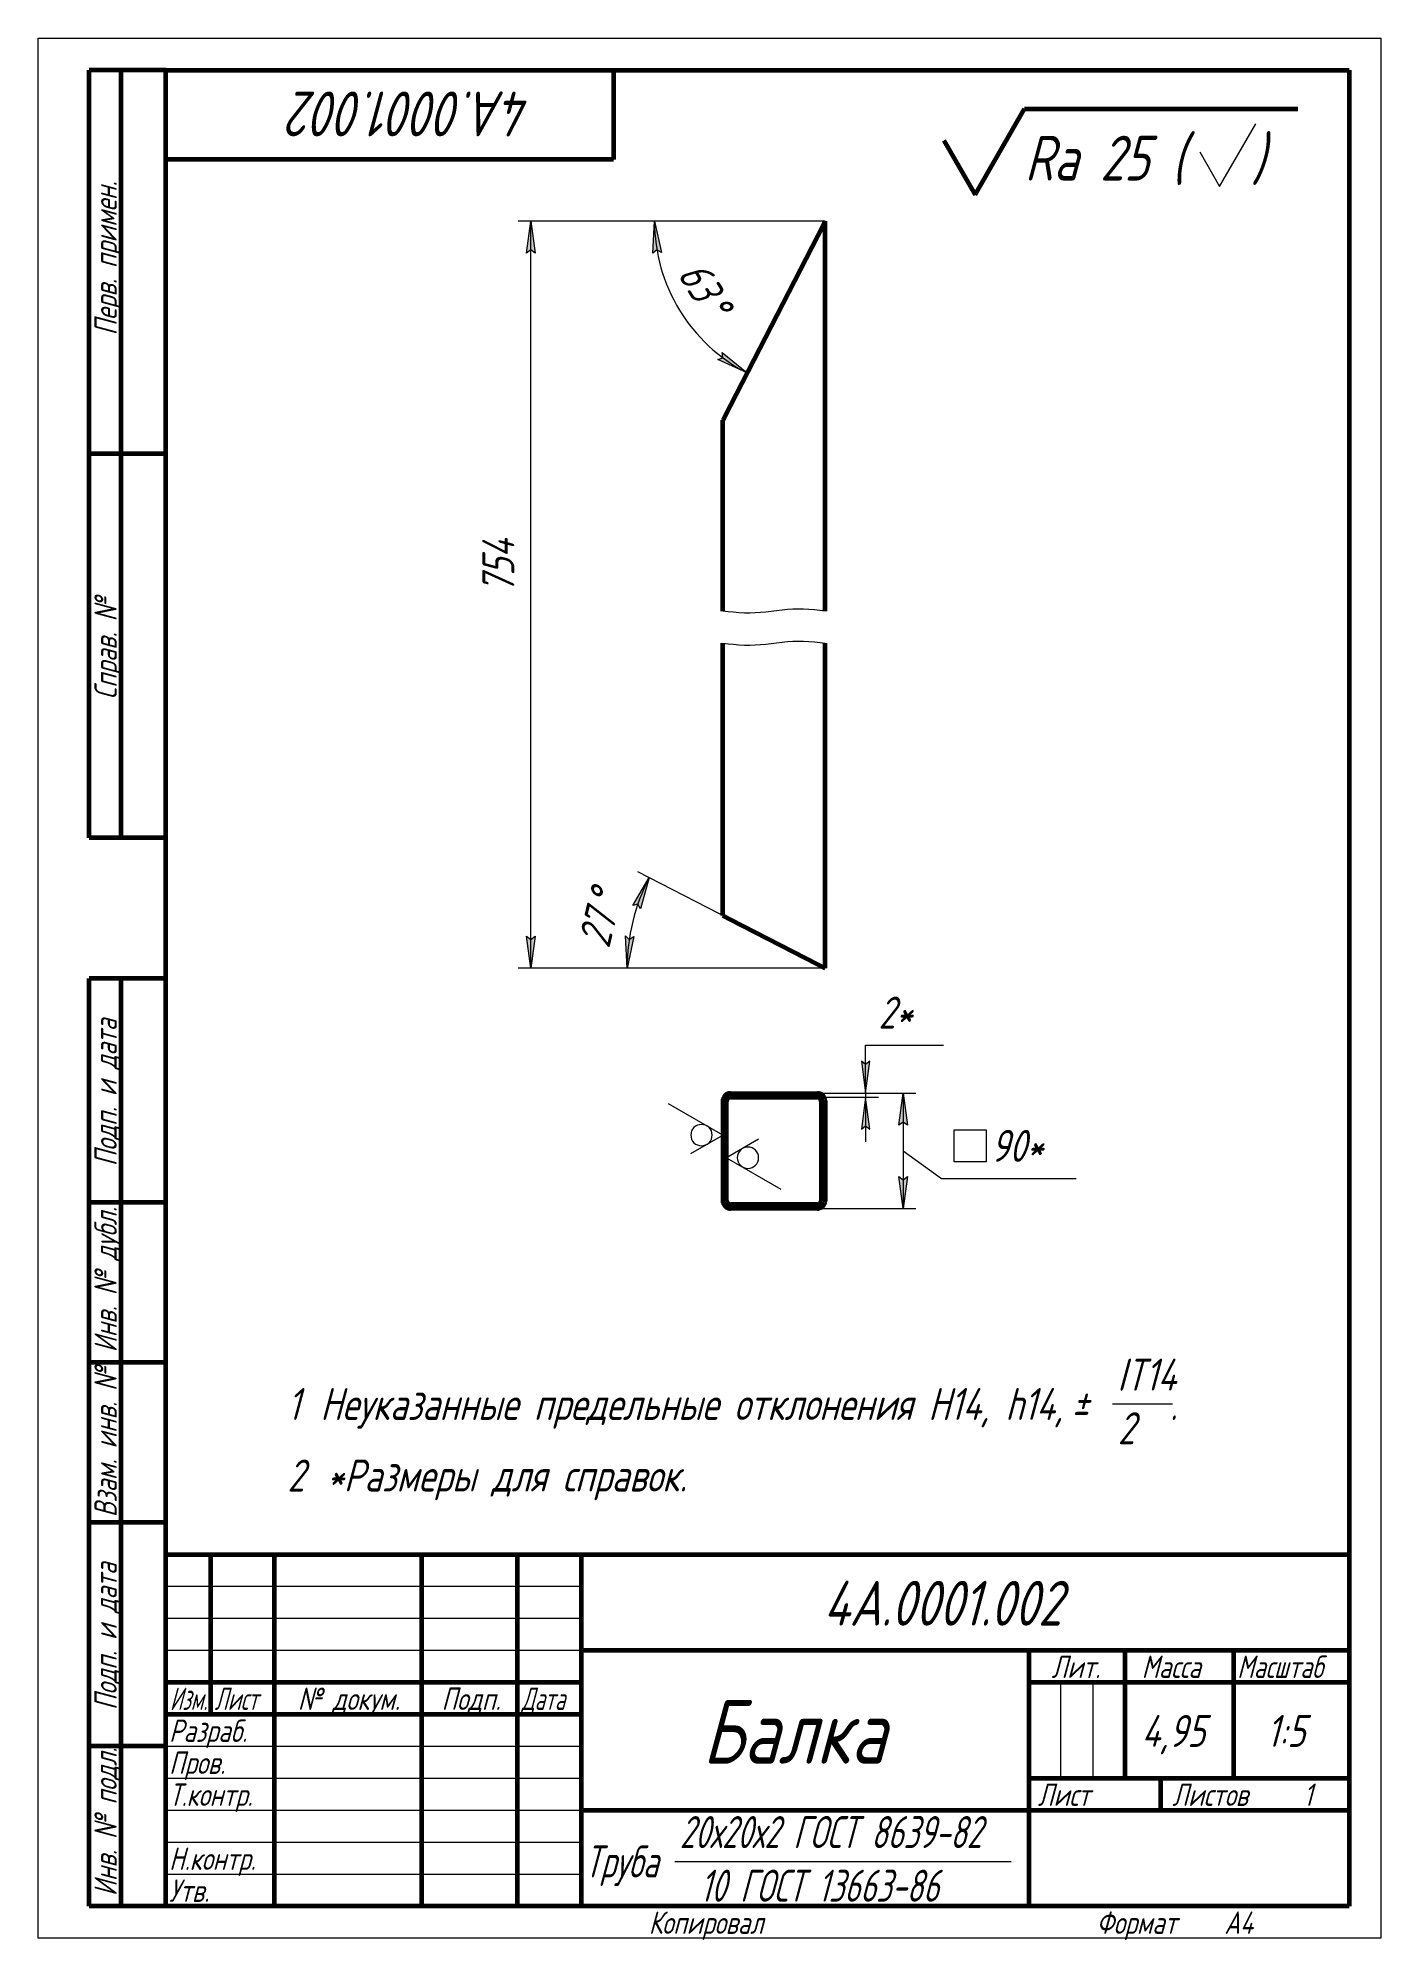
# Model space of a CAD drawing. Header units: millimetres. Extents: x 0 to 210, y 0 to 297.
import ezdxf

# ---------------------------------------------------------------- set-up
doc = ezdxf.new("R2010")
doc.units = ezdxf.units.MM
for name, pattern in [('K5LT_BASIC', [0]), ('K5LT_THIN', [0]), ('K5LT_THIN_INCLUDED_TO_HATCHING', [0])]:
    doc.linetypes.add(name, pattern=pattern)
doc.layers.add('Системный слой', color=7, linetype='Continuous')
doc.layers.add('Системный слой (1)', color=7, linetype='Continuous', true_color=0x6c6c6c)
doc.styles.add('KDIMTEXTSTYLE', font='GOST_AU.SHX', dxfattribs={"width": 0.96, "oblique": 15, "height": 5})
doc.styles.add('KTEXTSTYLE', font='GOST_AU.SHX', dxfattribs={"width": 0.96, "height": 5})
doc.dimstyles.new('KDIMSTYLE (0.20)', dxfattribs={"dimtxt": 5, "dimasz": 1, "dimexe": 2, "dimexo": 0, "dimgap": 1, "dimtad": 1, "dimlfac": 5, "dimtxsty": 'KDIMTEXTSTYLE', "dimsah": 1, "dimcen": 0, "dimdle": 1, "dimadec": 0, "dimazin": 0, "dimtfac": 0.667, "dimtmove": 0, "dimatfit": 3, "dimfxl": 1, "dimtvp": 1, "dimtolj": 1, "dimtzin": 0, "dimarcsym": 0})

# ---------------------------------------------------------------- blocks, each defined once
blk = doc.blocks.new('U0')
at = {"layer": 'Системный слой (1)', "color": 150, "linetype": 'K5LT_BASIC', "lineweight": 60, "true_color": 0x0080ff}
for p, q in [((123.08, 207.43), (123.08, 268.39)), ((123.08, 151.61), (123.08, 202.43))]:
    blk.add_line(p, q, dxfattribs=at)
blk = doc.blocks.new('U1')
at = {"layer": 'Системный слой (1)', "color": 150, "linetype": 'K5LT_BASIC', "lineweight": 60, "true_color": 0x0080ff}
for p, q in [((107.08, 207.43), (107.08, 237.28)), ((107.08, 159.84), (107.08, 202.43))]:
    blk.add_line(p, q, dxfattribs=at)
blk = doc.blocks.new('D0')
at = {"layer": 'Системный слой (1)'}
for points in [[(76.41, 263.39), (77.07, 263.89), (77.73, 263.39), (77.07, 268.39)], [(77.07, 151.61), (77.73, 156.61), (77.07, 156.11), (76.41, 156.61)]]:
    blk.add_hatch(color=7, dxfattribs=at).paths.add_polyline_path(points)
at = {"layer": 'Системный слой (1)', "color": 7, "linetype": 'K5LT_THIN', "lineweight": 18}
for p, q in [((123.08, 268.39), (75.07, 268.39)), ((76.41, 263.39), (77.07, 268.39)), ((77.07, 268.39), (77.73, 263.39)), ((77.07, 263.89), (76.41, 263.39)), ((77.73, 263.39), (77.07, 263.89)), ((77.07, 151.61), (76.41, 156.61)), ((76.41, 156.61), (77.07, 156.11)), ((77.07, 156.11), (77.73, 156.61)), ((77.73, 156.61), (77.07, 151.61)), ((123.08, 151.61), (75.07, 151.61))]:
    blk.add_line(p, q, dxfattribs=at)
blk.add_wipeout([(76.07, 210.21), (68.69, 210.21), (68.69, 220.59), (76.07, 220.59)]).dxf.layer = 'Системный слой (1)'
blk.add_line((77.07, 151.61), (77.07, 268.39), dxfattribs=at)
at = {"layer": 'Системный слой (1)', "color": 7, "insert": (69.48, 210.21), "char_height": 5, "attachment_point": 1, "rotation": 90, "style": 'KTEXTSTYLE'}
blk.add_mtext('\\H5.0;\\W1.000;\\Q15;\\Q15;\\W0.965;754', dxfattribs=at)
blk = doc.blocks.new('KDIMARROW_01')
at = {"layer": 'Системный слой'}
blk.add_hatch(color=0, dxfattribs=at).paths.add_polyline_path([(-5, -0.66), (0, 0), (-5, 0.66), (-4.5, 0)])
at = {"layer": 'Системный слой', "color": 0, "linetype": 'K5LT_THIN', "lineweight": 18}
for p, q in [((-4.5, 0), (-5, 0.66)), ((-5, 0.66), (0, 0)), ((0, 0), (-5, -0.66)), ((-5, -0.66), (-4.5, 0)), ((0, 0), (-1, 0))]:
    blk.add_line(p, q, dxfattribs=at)
blk = doc.blocks.new('D1')
at = {"layer": 'Системный слой (1)', "color": 7, "linetype": 'K5LT_THIN', "lineweight": 18}
blk.add_line((115.69, 151.61), (90.13, 151.61), dxfattribs=at)
blk.add_wipeout([(90.83, 154.2), (83.66, 155.93), (85.95, 165.41), (93.13, 163.67)]).dxf.layer = 'Системный слой (1)'
at = {"layer": 'Системный слой (1)'}
for points in [[(94.21, 160.91), (95.56, 165.77), (92.99, 161.42), (93.8, 161.63)], [(92.13, 151.61), (93.15, 156.55), (92.46, 156.1), (91.84, 156.65)]]:
    blk.add_hatch(color=7, dxfattribs=at).paths.add_polyline_path(points)
at = {"layer": 'Системный слой (1)', "color": 7, "linetype": 'K5LT_THIN', "lineweight": 18}
for p, q in [((108.28, 159.22), (93.78, 166.68)), ((92.99, 161.42), (95.56, 165.77)), ((95.56, 165.77), (94.21, 160.91)), ((93.8, 161.63), (92.99, 161.42)), ((94.21, 160.91), (93.8, 161.63)), ((92.13, 151.61), (91.84, 156.65)), ((91.84, 156.65), (92.46, 156.1)), ((93.15, 156.55), (92.13, 151.61)), ((92.46, 156.1), (93.15, 156.55))]:
    blk.add_line(p, q, dxfattribs=at)
blk.add_arc((123.08, 151.61), 30.95, 152.7839, 180, dxfattribs=at)
at = {"layer": 'Системный слой (1)', "color": 7, "char_height": 5, "attachment_point": 1, "rotation": 76.3919, "style": 'KTEXTSTYLE'}
for s, insert in [('\\H5.0;\\W1.000;\\Q15;\\Q15;\\W0.965;°', (85.93, 161.92)), ('\\H5.0;\\W1.000;\\Q15;\\Q15;\\W0.965;27', (84.43, 155.75))]:
    blk.add_mtext(s, dxfattribs=dict(at, insert=insert))
blk = doc.blocks.new('D2')
at = {"layer": 'Системный слой (1)'}
blk.add_hatch(color=7, dxfattribs=at).paths.add_polyline_path([(106.29, 246.75), (110.87, 244.65), (106.98, 247.86), (107.06, 247.04)])
at = {"layer": 'Системный слой (1)', "color": 7, "linetype": 'K5LT_THIN', "lineweight": 18}
for p, q in [((109.08, 268.39), (94.39, 268.39)), ((96.15, 263.35), (96.39, 268.39)), ((96.77, 263.9), (96.15, 263.35)), ((106.29, 246.75), (107.06, 247.04)), ((110.87, 244.65), (106.29, 246.75)), ((107.06, 247.04), (106.98, 247.86)), ((106.98, 247.86), (110.87, 244.65))]:
    blk.add_line(p, q, dxfattribs=at)
blk.add_wipeout([(98.54, 259.28), (104.84, 263.13), (109.85, 254.91), (103.55, 251.07)]).dxf.layer = 'Системный слой (1)'
at = {"layer": 'Системный слой (1)'}
blk.add_hatch(color=7, dxfattribs=at).paths.add_polyline_path([(96.15, 263.35), (96.77, 263.9), (97.47, 263.46), (96.39, 268.39)])
at = {"layer": 'Системный слой (1)', "color": 7, "linetype": 'K5LT_THIN', "lineweight": 18}
for p, q in [((96.39, 268.39), (97.47, 263.46)), ((97.47, 263.46), (96.77, 263.9))]:
    blk.add_line(p, q, dxfattribs=at)
blk.add_arc((123.08, 268.39), 26.69, 180, 242.7839, dxfattribs=at)
at = {"layer": 'Системный слой (1)', "color": 7, "char_height": 5, "attachment_point": 1, "rotation": 301.3919, "style": 'KTEXTSTYLE'}
for s, insert in [('\\H5.0;\\W1.000;\\Q15;\\Q15;\\W0.965;63', (104.16, 262.71)), ('\\H5.0;\\W1.000;\\Q15;\\Q15;\\W0.965;°', (107.4, 257.41))]:
    blk.add_mtext(s, dxfattribs=dict(at, insert=insert))
blk = doc.blocks.new('U2')
at = {"layer": 'Системный слой (1)', "color": 7, "linetype": 'K5LT_THIN_INCLUDED_TO_HATCHING', "lineweight": 18}
for p, q in [((107.92, 207.33), (107.08, 207.43)), ((108.76, 207.24), (107.92, 207.33)), ((109.61, 207.16), (108.76, 207.24)), ((110.45, 207.12), (109.61, 207.16)), ((111.29, 207.11), (110.45, 207.12)), ((112.13, 207.14), (111.29, 207.11)), ((112.98, 207.2), (112.13, 207.14)), ((113.82, 207.28), (112.98, 207.2)), ((114.66, 207.38), (113.82, 207.28)), ((115.5, 207.49), (114.66, 207.38)), ((116.34, 207.58), (115.5, 207.49)), ((117.19, 207.67), (116.34, 207.58)), ((118.03, 207.73), (117.19, 207.67)), ((118.87, 207.75), (118.03, 207.73)), ((119.71, 207.74), (118.87, 207.75)), ((120.55, 207.7), (119.71, 207.74)), ((121.4, 207.63), (120.55, 207.7)), ((122.24, 207.54), (121.4, 207.63)), ((123.08, 207.43), (122.24, 207.54))]:
    blk.add_line(p, q, dxfattribs=at)
blk = doc.blocks.new('U3')
at = {"layer": 'Системный слой (1)', "color": 7, "linetype": 'K5LT_THIN_INCLUDED_TO_HATCHING', "lineweight": 18}
for p, q in [((107.08, 202.43), (107.92, 202.33)), ((107.92, 202.33), (108.76, 202.24)), ((108.76, 202.24), (109.61, 202.16)), ((109.61, 202.16), (110.45, 202.12)), ((112.13, 202.14), (112.98, 202.2)), ((112.98, 202.2), (113.82, 202.28)), ((113.82, 202.28), (114.66, 202.38)), ((114.66, 202.38), (115.5, 202.49)), ((115.5, 202.49), (116.34, 202.58)), ((116.34, 202.58), (117.19, 202.67)), ((117.19, 202.67), (118.03, 202.73)), ((118.03, 202.73), (118.87, 202.75)), ((118.87, 202.75), (119.71, 202.74)), ((119.71, 202.74), (120.55, 202.7)), ((120.55, 202.7), (121.4, 202.63)), ((121.4, 202.63), (122.24, 202.54)), ((122.24, 202.54), (123.08, 202.43)), ((110.45, 202.12), (111.29, 202.11)), ((111.29, 202.11), (112.13, 202.14))]:
    blk.add_line(p, q, dxfattribs=at)
blk = doc.blocks.new('D3')
at = {"layer": 'Системный слой (1)'}
for points in [[(135.28, 127.56), (135.94, 127.06), (135.28, 132.06), (134.63, 127.06)], [(134.63, 119.06), (135.28, 114.06), (135.94, 119.06), (135.28, 118.56)]]:
    blk.add_hatch(color=7, dxfattribs=at).paths.add_polyline_path(points)
at = {"layer": 'Системный слой (1)', "color": 7, "linetype": 'K5LT_THIN', "lineweight": 18}
for p, q in [((121.88, 132.06), (137.28, 132.06)), ((134.63, 127.06), (135.28, 132.06)), ((135.28, 132.06), (135.94, 127.06)), ((135.28, 132.06), (135.28, 114.06)), ((135.28, 127.56), (134.63, 127.06)), ((135.94, 127.06), (135.28, 127.56)), ((135.28, 123.06), (141.28, 118.76)), ((135.28, 114.06), (134.63, 119.06)), ((134.63, 119.06), (135.28, 118.56)), ((135.28, 118.56), (135.94, 119.06)), ((135.94, 119.06), (135.28, 114.06)), ((121.88, 114.06), (137.28, 114.06))]:
    blk.add_line(p, q, dxfattribs=at)
blk.add_wipeout([(143.28, 119.76), (143.28, 127.14), (159.65, 127.14), (159.65, 119.76)]).dxf.layer = 'Системный слой (1)'
for p, q in [((143.28, 121.35), (143.28, 126.35)), ((143.28, 126.35), (148.28, 126.35)), ((148.28, 126.35), (148.28, 121.35)), ((148.28, 121.35), (143.28, 121.35)), ((141.28, 118.76), (162.34, 118.76))]:
    blk.add_line(p, q, dxfattribs=at)
at = {"layer": 'Системный слой (1)', "color": 7, "insert": (148.99, 126.35), "char_height": 5, "attachment_point": 1, "style": 'KTEXTSTYLE'}
blk.add_mtext('\\H5.0;\\W1.000;\\Q15;\\Q15;\\W0.965;90*', dxfattribs=at)
blk = doc.blocks.new('D4')
at = {"layer": 'Системный слой (1)'}
for points in [[(128.76, 137.06), (129.41, 132.06), (130.07, 137.06), (129.41, 136.56)], [(129.41, 126.96), (130.07, 126.46), (129.41, 131.46), (128.76, 126.46)]]:
    blk.add_hatch(color=7, dxfattribs=at).paths.add_polyline_path(points)
at = {"layer": 'Системный слой (1)', "color": 7, "linetype": 'K5LT_THIN', "lineweight": 18}
for p, q in [((129.41, 136.56), (128.76, 137.06)), ((128.76, 137.06), (129.41, 132.06)), ((129.41, 132.06), (129.41, 139.58)), ((129.41, 132.06), (129.41, 139.06)), ((129.41, 132.06), (130.07, 137.06)), ((130.07, 137.06), (129.41, 136.56)), ((121.88, 132.06), (131.41, 132.06)), ((121.88, 131.46), (131.41, 131.46)), ((129.41, 131.46), (128.76, 126.46)), ((129.41, 132.06), (129.41, 131.46)), ((130.07, 126.46), (129.41, 131.46)), ((129.41, 131.46), (129.41, 124.46)), ((128.76, 126.46), (129.41, 126.96)), ((129.41, 126.96), (130.07, 126.46))]:
    blk.add_line(p, q, dxfattribs=at)
blk.add_wipeout([(131.41, 140.58), (131.41, 147.96), (139.26, 147.96), (139.26, 140.58)]).dxf.layer = 'Системный слой (1)'
blk.add_line((129.41, 139.58), (141.58, 139.58), dxfattribs=at)
at = {"layer": 'Системный слой (1)', "color": 7, "insert": (131.41, 147.17), "char_height": 5, "attachment_point": 1, "style": 'KTEXTSTYLE'}
blk.add_mtext('\\H5.0;\\W1.000;\\Q15;\\Q15;\\W0.965;2*', dxfattribs=at)
blk = doc.blocks.new('U4')
at = {"layer": 'Системный слой (1)', "color": 7, "linetype": 'K5LT_THIN', "lineweight": 18}
for p, q in [((107.08, 125.52), (98.58, 130.43)), ((102.08, 122.64), (107.08, 125.52))]:
    blk.add_line(p, q, dxfattribs=at)
blk.add_arc((103.75, 125.52), 1.67, 270, 269.999994270422, dxfattribs=at)
blk = doc.blocks.new('U5')
at = {"layer": 'Системный слой (1)', "color": 7, "linetype": 'K5LT_THIN', "lineweight": 18}
for p, q in [((112.68, 124.88), (107.68, 121.99)), ((107.68, 121.99), (116.18, 117.08))]:
    blk.add_line(p, q, dxfattribs=at)
blk.add_arc((111.01, 121.99), 1.67, 270, 269.999994270422, dxfattribs=at)
blk = doc.blocks.new('U6')
at = {"color": 7, "linetype": 'K5LT_THIN', "lineweight": 18}
for p, q in [((0, 0), (0, 297)), ((0, 297), (210, 297)), ((210, 297), (210, 0)), ((20, 55), (85, 55)), ((20, 50), (85, 50)), ((20, 45), (85, 45)), ((159.96, 25), (159.96, 40)), ((164.98, 25), (164.98, 40)), ((20, 30), (85, 30)), ((20, 25), (85, 25)), ((20, 20), (85, 20)), ((20, 15), (85, 15)), ((99.58, 12), (152.16, 12)), ((20, 10), (85, 10)), ((210, 0), (0, 0))]:
    blk.add_line(p, q, dxfattribs=at)
at = {"color": 150, "linetype": 'K5LT_BASIC', "lineweight": 60, "true_color": 0x0080ff}
for p, q in [((8, 172), (8, 292)), ((20, 292), (8, 292)), ((13, 172), (13, 292)), ((20, 5), (20, 292)), ((20, 292), (205, 292)), ((90, 292), (90, 278)), ((205, 292), (205, 5)), ((90, 278), (20, 278)), ((20, 232), (8, 232)), ((20, 172), (8, 172)), ((8, 5), (8, 150)), ((20, 150), (8, 150)), ((13, 5), (13, 150)), ((20, 115), (8, 115)), ((20, 90), (8, 90)), ((20, 65), (8, 65)), ((20, 60), (205, 60)), ((20, 5), (20, 60)), ((27, 35), (27, 60)), ((37, 5), (37, 60)), ((60, 5), (60, 60)), ((75, 5), (75, 60)), ((85, 5), (85, 60)), ((85, 45), (205, 45)), ((155, 5), (155, 45)), ((170, 25), (170, 45)), ((187, 25), (187, 45)), ((20, 40), (85, 40)), ((155, 40), (170, 40)), ((170, 40), (205, 40)), ((20, 35), (85, 35)), ((20, 30), (8, 30)), ((155, 25), (205, 25)), ((175.57, 20), (175.57, 25)), ((85, 20), (155, 20)), ((155, 20), (205, 20)), ((20, 5), (8, 5)), ((205, 5), (20, 5))]:
    blk.add_line(p, q, dxfattribs=at)
at = {"color": 7, "attachment_point": 1, "style": 'KTEXTSTYLE'}
for s, insert, char_height, rotation in [('\\H5.0;\\W1.000;\\Q15;\\Q15;\\W0.965;\\H7.00;4А.0001.002', (77.2, 281.64), 7, 180), ('\\H5.0;\\W1.000;\\Q15;\\Q15;\\W0.965;\\H3.50;Перв. примен.', (8.82, 250.52), 3.5, 90), ('\\H5.0;\\W1.000;\\Q15;\\Q15;\\W0.965;\\H3.50;Справ. №', (8.82, 193.63), 3.5, 90), ('\\H5.0;\\W1.000;\\Q15;\\Q15;\\W0.965;\\H3.50;Подп. и дата', (8.82, 120.66), 3.5, 90), ('\\H5.0;\\W1.000;\\Q15;\\Q15;\\W0.965;\\H3.50;Инв. № дубл.', (8.82, 91.57), 3.5, 90), ('\\H5.0;\\W1.000;\\Q15;\\Q15;\\W0.965;\\H3.50;Взам. инв. №', (8.82, 65.8), 3.5, 90), ('\\H5.0;\\W1.000;\\Q15;\\Q15;\\W0.965;\\H3.50;Подп. и дата', (8.82, 35.66), 3.5, 90), ('\\H5.0;\\W1.000;\\Q15;\\Q15;\\W0.965;\\H3.50;Инв. № подл.', (8.82, 6.57), 3.5, 90)]:
    blk.add_mtext(s, dxfattribs=dict(at, insert=insert, char_height=char_height, rotation=rotation))
for s, insert, char_height in [('\\H5.0;\\W1.000;\\Q15;\\Q15;\\W0.965;\\H7.00;4А.0001.002', (122.8, 55.86), 7), ('\\H5.0;\\W1.000;\\Q15;\\Q15;\\W0.965;\\H3.50;Лит.', (158.47, 44.18), 3.5), ('\\H5.0;\\W1.000;\\Q15;\\Q15;\\W0.965;\\H3.50;Масса', (172.58, 44.18), 3.5), ('\\H5.0;\\W1.000;\\Q15;\\Q15;\\W0.930;\\H3.50;Масштаб', (187.52, 44.18), 3.5), ('\\H5.0;\\W1.000;\\Q15;\\Q15;\\W0.784;\\H3.50;Изм.', (20.62, 39.18), 3.5), ('\\H5.0;\\W1.000;\\Q15;\\Q15;\\W0.799;\\H3.50;Лист', (27.61, 39.18), 3.5), ('\\H5.0;\\W1.000;\\Q15;\\Q15;\\W0.965;\\H3.50;№ докум.', (40.63, 39.18), 3.5), ('\\H5.0;\\W1.000;\\Q15;\\Q15;\\W0.965;\\H3.50;Подп.', (63.1, 39.18), 3.5), ('\\H5.0;\\W1.000;\\Q15;\\Q15;\\W0.799;\\H3.50;Дата', (75.61, 39.18), 3.5), ('\\H5.0;\\W1.000;\\Q15;\\Q15;\\W0.965;\\H10.00;Балка', (103.89, 37.29), 10), ('\\H5.0;\\W1.000;\\Q15;\\Q15;\\W0.965;\\H3.50;Разраб.', (20.5, 34.18), 3.5), ('\\H5.0;\\W1.000;\\Q15;\\Q15;\\W0.965;4,95', (172.56, 34.9), 5), ('\\H5.0;\\W1.000;\\Q15;\\Q15;\\W0.965;{\\c16711680;1:5}', (192.11, 34.9), 5), ('\\H5.0;\\W1.000;\\Q15;\\Q15;\\W0.965;\\H3.50;Пров.', (20.5, 29.18), 3.5), ('\\H5.0;\\W1.000;\\Q15;\\Q15;\\W0.965;\\H3.50;Т.контр.', (20.5, 24.18), 3.5), ('\\H5.0;\\W1.000;\\Q15;\\Q15;\\W0.965;\\H3.50;Лист', (156.32, 24.18), 3.5), ('\\H5.0;\\W1.000;\\Q15;\\Q15;\\W0.965;\\H3.50;Листов', (177.36, 24.18), 3.5), ('\\H5.0;\\W1.000;\\Q15;\\Q15;\\W0.965;\\H3.50;1', (197.91, 24.18), 3.5), ('\\H5.0;\\W1.000;\\Q15;\\Q15;\\W0.852;20х20х2 ГОСТ 8639-82', (100.34, 19.09), 5), ('\\H5.0;\\W1.000;\\Q15;\\Q15;\\W0.965;\\H3.50;Н.контр.', (20.5, 14.18), 3.5), ('\\H5.0;\\W1.000;\\Q15;\\Q15;\\W0.852;Труба', (85.5, 14.5), 5), ('\\H5.0;\\W1.000;\\Q15;\\Q15;\\W0.965;\\H3.50;Утв.', (20.5, 9.18), 3.5), ('\\H5.0;\\W1.000;\\Q15;\\Q15;\\W0.852;10 ГОСТ 13663-86', (103.51, 10.71), 5), ('\\H5.0;\\W1.000;\\Q15;\\Q15;\\W0.965;\\H3.50;Копировал', (95.5, 4.18), 3.5), ('\\H5.0;\\W1.000;\\Q15;\\Q15;\\W0.965;\\H3.50;Формат', (165.5, 4.18), 3.5), ('\\H5.0;\\W1.000;\\Q15;\\Q15;\\W0.965;\\H3.50;A4', (185.5, 4.18), 3.5)]:
    blk.add_mtext(s, dxfattribs=dict(at, insert=insert, char_height=char_height))
blk = doc.blocks.new('U7')
at = {"color": 7, "linetype": 'K5LT_THIN', "lineweight": 18}
blk.add_line((168.03, 83.5), (177.42, 83.5), dxfattribs=at)
at = {"color": 7, "char_height": 5, "attachment_point": 1, "style": 'KTEXTSTYLE'}
for s, insert in [('\\H5.0;\\W1.000;\\Q15;\\Q15;\\W0.965;IT14', (168.79, 90.59)), ('\\H5.0;\\W1.000;\\Q15;\\Q15;\\W0.965;1', (39, 86)), ('\\H5.0;\\W1.000;\\Q15;\\Q15;\\W0.965;Неуказанные предельные отклонения H14, h14, ', (44.12, 86)), ('\\H5.0;\\W1.000;\\Q15;\\Q15;\\W0.965;±', (161.59, 86)), ('\\H5.0;\\W1.000;\\Q15;\\Q15;\\W0.965; ', (164.5, 86)), ('\\H5.0;\\W1.000;\\Q15;\\Q15;\\W0.965;2', (168.85, 82.21)), ('\\H5.0;\\W1.000;\\Q15;\\Q15;\\W0.965;.', (177.01, 86)), ('\\H5.0;\\W1.000;\\Q15;\\Q15;\\W0.965;2', (39, 74.82)), ('\\H5.0;\\W1.000;\\Q15;\\Q15;\\W0.965;*Размеры для справок.', (45.17, 74.82))]:
    blk.add_mtext(s, dxfattribs=dict(at, insert=insert))
blk = doc.blocks.new('U8')
at = {"color": 150, "linetype": 'K5LT_BASIC', "lineweight": 60, "true_color": 0x0080ff}
for p, q in [((146.55, 272.51), (154.28, 285.91)), ((154.28, 285.91), (197, 285.91)), ((141.64, 281.01), (146.55, 272.51))]:
    blk.add_line(p, q, dxfattribs=at)
at = {"color": 7, "linetype": 'K5LT_THIN', "lineweight": 18}
for p, q in [((184.77, 273.77), (190.45, 283.57)), ((181.67, 279.21), (184.77, 273.77))]:
    blk.add_line(p, q, dxfattribs=at)
at = {"color": 7, "char_height": 7, "attachment_point": 1, "style": 'KTEXTSTYLE'}
for s, insert in [('\\H5.0;\\W1.000;\\Q15;\\Q15;\\W0.965;\\H7.00;Ra 25 (', (154.28, 281.73)), ('\\H5.0;\\W1.000;\\Q15;\\Q15;\\W0.965;\\H7.00;)', (189.75, 281.73))]:
    blk.add_mtext(s, dxfattribs=dict(at, insert=insert))

msp = doc.modelspace()

# ---------------------------------------------------------------- linework, layer by layer
at = {"layer": 'Системный слой (1)', "color": 7, "linetype": 'K5LT_THIN_INCLUDED_TO_HATCHING', "lineweight": 18}
for p, q in [((123.0808, 268.3874), (109.0808, 268.3874)), ((123.0808, 151.6135), (115.6851, 151.6135))]:
    msp.add_line(p, q, dxfattribs=at)
at = {"layer": 'Системный слой (1)', "color": 150, "linetype": 'K5LT_BASIC', "lineweight": 60, "true_color": 0x0080ff}
for p, q in [((123.0808, 268.3874), (121.8808, 266.0541)), ((121.8808, 266.0541), (108.2808, 239.6097)), ((108.2808, 239.6097), (107.0808, 237.2763)), ((107.0808, 159.8421), (108.2808, 159.225)), ((108.2808, 159.225), (121.8808, 152.2307)), ((121.8808, 152.2307), (123.0808, 151.6135)), ((107.0808, 130.8561), (107.0808, 115.2561)), ((107.6808, 115.2561), (107.6808, 130.8561)), ((108.2808, 132.0561), (121.8808, 132.0561)), ((108.2808, 131.4561), (121.8808, 131.4561)), ((122.4808, 130.8561), (122.4808, 115.2561)), ((123.0808, 130.8561), (123.0808, 115.2561)), ((121.8808, 114.6561), (108.2808, 114.6561)), ((121.8808, 114.0561), (108.2808, 114.0561))]:
    msp.add_line(p, q, dxfattribs=at)
for centre, radius, start, end in [((108.2808, 130.8561), 1.2, 90, 180), ((108.2808, 130.8561), 0.6, 90, 180), ((121.8808, 130.8561), 1.2, 360, 90), ((121.8808, 130.8561), 0.6, 360, 90), ((108.2808, 115.2561), 1.2, 180, 270), ((108.2808, 115.2561), 0.6, 180, 270), ((121.8808, 115.2561), 0.6, 270, 0), ((121.8808, 115.2561), 1.2, 270, 0)]:
    msp.add_arc(centre, radius, start, end, dxfattribs=at)

# ---------------------------------------------------------------- block references
for name in ['U8', 'U7']:
    msp.add_blockref(name, (0, 0))
at = {"layer": 'Системный слой (1)'}
for name in ['U0', 'U1', 'U4', 'U5']:
    msp.add_blockref(name, (0, 0), dxfattribs=at)

# ---------------------------------------------------------------- next in the draw order: dimensions: what is measured, and where the dimension line sits
at = {"layer": 'Системный слой (1)', "color": 7}
dim = msp.add_linear_dim(base=(77.0716, 151.6135), p1=(123.0808, 268.3874), p2=(123.0808, 151.6135), angle=90, text='\\H5.0;\\W0.965;\\Q15;\\H5.0;\\W0.965;\\Q15;\\Q15;754', dimstyle='KDIMSTYLE (0.20)', override={"dimexo": 0, "dimblk1": 'KDIMARROW_01', "dimblk2": 'KDIMARROW_01', "dimse1": 0, "dimse2": 0, "dimclrt": 7, "dimtolj": 1}, dxfattribs=at)
dim.commit()
dim.dimension.update_dxf_attribs({"geometry": 'D0', "text_midpoint": (77.0716, 215.6135), "dimtype": 160})
dim = msp.add_linear_dim(base=(135.2846777528, 132.0561142478), p1=(121.8807908383, 114.0561142478), p2=(121.8807908383, 132.0561142478), dimstyle='KDIMSTYLE (0.20)', override={"dimexo": 0, "dimtoh": 1, "dimpost": '\\H5.0;\\W0.965;\\Q15;{\\fSymbol Type A|i0|c204|p18;т}<>\\H5.0;\\W0.965;\\Q15;\\Q15;*', "dimblk1": 'KDIMARROW_01', "dimblk2": 'KDIMARROW_01', "dimse1": 0, "dimse2": 0, "dimclrt": 7, "dimtol": 1, "dimtp": 0, "dimtm": 0, "dimtdec": 5, "dimtmove": 1, "dimtolj": 1}, dxfattribs=at)
dim.commit()
dim.dimension.update_dxf_attribs({"geometry": 'D3', "text_midpoint": (143.2776503419, 118.762515919), "dimtype": 160})

# ---------------------------------------------------------------- next in the draw order: block references
at = {"layer": 'Системный слой'}
for name in ['U2', 'U3']:
    msp.add_blockref(name, (0, 0), dxfattribs=at)

# ---------------------------------------------------------------- next in the draw order: dimensions: what is measured, and where the dimension line sits
at = {"layer": 'Системный слой (1)', "color": 7}
for base, line1, line2, picture, middle in [((96.3893, 268.1205), ((123.0808, 268.3874), (109.0808, 268.3874)), ((123.0808, 268.3874), (108.2808, 239.6097)), 'D2', (100.2951, 254.4834)), ((92.1329, 151.923), ((123.0808, 151.6135), (115.6851, 151.6135)), ((123.0808, 151.6135), (108.2808, 159.225)), 'D1', (93.0002, 158.8953))]:
    dim = msp.add_angular_dim_2l(base=base, line1=line1, line2=line2, dimstyle='KDIMSTYLE (0.20)', override={"dimtih": 1, "dimtoh": 1, "dimpost": '\\H5.0;\\W0.965;\\Q15;<>', "dimblk1": 'KDIMARROW_01', "dimblk2": 'KDIMARROW_01', "dimclrt": 7, "dimtol": 1, "dimtp": 0, "dimtm": 0, "dimtdec": 5, "dimtmove": 1, "dimtolj": 1}, dxfattribs=at)
    dim.commit()
    dim.dimension.update_dxf_attribs({"geometry": picture, "text_midpoint": middle, "dimtype": 162})
dim = msp.add_linear_dim(base=(129.4135, 132.0561), p1=(121.8808, 131.4561), p2=(121.8808, 132.0561), text='\\H5.0;\\W0.965;\\Q15;\\H5.0;\\W0.965;\\Q15;\\Q15;2\\H5.0;\\W0.965;\\Q15;\\Q15;*', dimstyle='KDIMSTYLE (0.20)', override={"dimexo": 0, "dimtoh": 1, "dimblk1": 'KDIMARROW_01', "dimblk2": 'KDIMARROW_01', "dimse1": 0, "dimse2": 0, "dimclrt": 7, "dimtmove": 1, "dimtolj": 1}, dxfattribs=at)
dim.commit()
dim.dimension.update_dxf_attribs({"geometry": 'D4', "text_midpoint": (131.4135, 139.5801), "dimtype": 160})

# ---------------------------------------------------------------- next in the draw order: block references
msp.add_blockref('U6', (0, 0))

doc.saveas('drawing.dxf')
